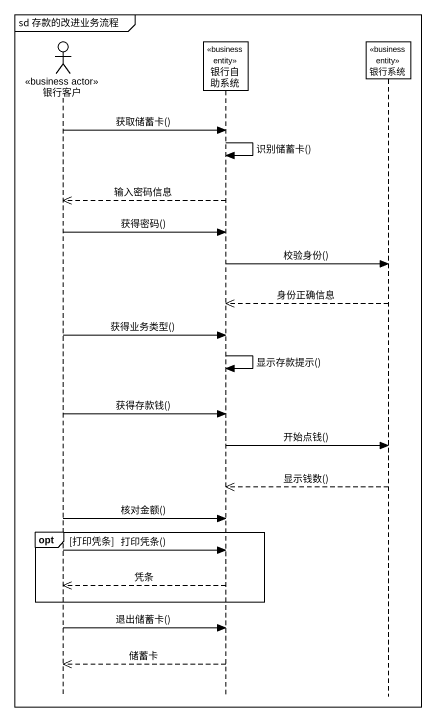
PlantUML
@startuml
mainframe sd 存款的改进业务流程
hide footbox
actor 银行客户 <<business actor>>
participant 银行自助系统 <<business entity>>
participant 银行系统 <<business entity>>

银行客户 -> 银行自助系统 : 获取储蓄卡()
银行自助系统 -> 银行自助系统 : 识别储蓄卡()
银行自助系统 -->> 银行客户 : 输入密码信息
银行客户 -> 银行自助系统 : 获得密码()
银行自助系统 -> 银行系统 : 校验身份()
银行系统 -->> 银行自助系统 : 身份正确信息
银行客户 -> 银行自助系统 : 获得业务类型()
银行自助系统 -> 银行自助系统 : 显示存款提示()
银行客户 -> 银行自助系统 : 获得存款钱()
银行自助系统 -> 银行系统 : 开始点钱()
银行系统 -->> 银行自助系统 : 显示钱数()
银行客户 -> 银行自助系统 : 核对金额()
opt 打印凭条
  银行客户 -> 银行自助系统 : 打印凭条()
  银行自助系统 -->> 银行客户 : 凭条
end
银行客户 -> 银行自助系统 : 退出储蓄卡()
银行自助系统 -->> 银行客户 : 储蓄卡
@enduml
